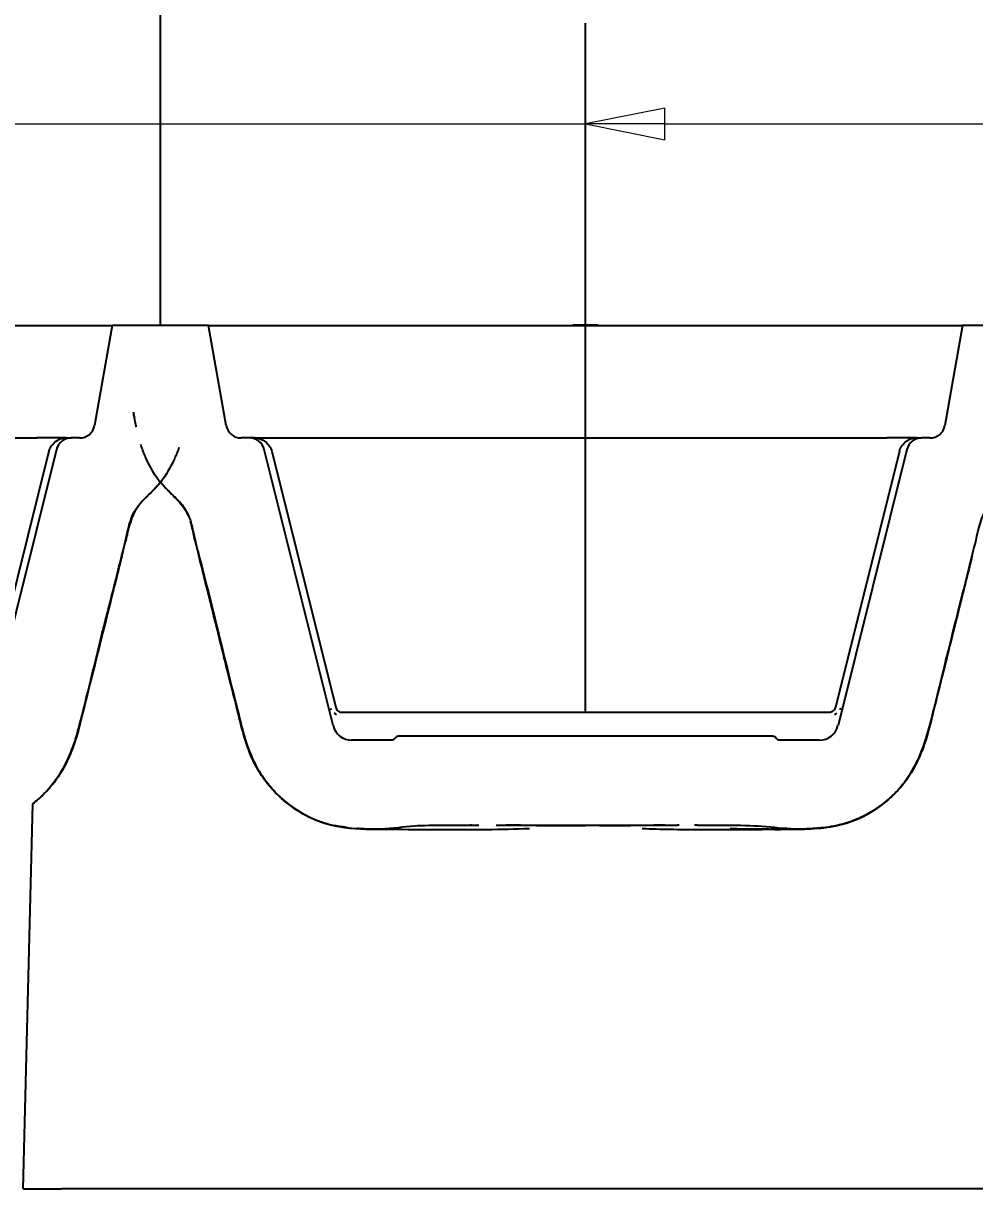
# Model space of a CAD drawing. Header units: millimetres. Extents: x 0 to 1486, y 0 to 1051.
# Drawn here: x 299.74 to 337.22, y 505.32 to 551.23 of the extents above; entities that cross this region are included whole.
import ezdxf

# ---------------------------------------------------------------- set-up
doc = ezdxf.new("R2010")
doc.units = ezdxf.units.MM
doc.header["$LTSCALE"] = 1.25
for name, color, linetype, lineweight, true_color in [('Bemaßungen(DIN)', 7, 'Continuous', 5, 0x262659), ('Schraffur', 7, 'Continuous', 9, 0x1e1e47), ('Sichtbare Kanten(DIN)', 7, 'Continuous', 25, 0x262659)]:
    doc.layers.add(name, color=color, linetype=linetype, lineweight=lineweight, true_color=true_color)
doc.styles.add('Aktuell-DINGroßer Text', font='arial.ttf')
doc.dimstyles.new('STANDARD-DIN', dxfattribs={"dimscale": 1.25, "dimtxt": 5.25, "dimasz": 2.5, "dimexe": 3.175, "dimexo": 0, "dimgap": 0.8, "dimtad": 1, "dimrnd": 1e-08, "dimtxsty": 'Aktuell-DINGroßer Text', "dimcen": 0.09, "dimdle": 10, "dimclrd": 256, "dimclre": 256, "dimclrt": 256, "dimazin": 2, "dimtfac": 0.666667, "dimtmove": 0, "dimatfit": 3, "dimfxl": 1, "dimtolj": 1, "dimlwd": 25, "dimlwe": 25, "dimarcsym": 0})

# ---------------------------------------------------------------- blocks, each defined once
blk = doc.blocks.new('*D126')
at = {"layer": 'Bemaßungen(DIN)', "color": 250, "linetype": 'Continuous', "lineweight": 25, "true_color": 0x3f3f3f, "transparency": 16777216}
blk.add_line((321.888, 524.094), (321.888, 551.23), dxfattribs=at)
at = {"layer": 'Defpoints', "color": 0, "linetype": 'Continuous', "transparency": 16777216}
for p in [(321.888, 551.23), (645.138, 539.324), (321.888, 524.094)]:
    blk.add_point(p, dxfattribs=at)
at = {"layer": 'Bemaßungen(DIN)', "color": 179, "linetype": 'Continuous', "lineweight": 25, "true_color": 0x262659, "transparency": 16777216, "insert": (321.888, 552.23), "char_height": 6.5625, "attachment_point": 4, "rotation": 90, "style": 'Aktuell-DINGroßer Text'}
blk.add_mtext('\\A1;323,25', dxfattribs=at)
blk = doc.blocks.new('*D127')
at = {"layer": 'Bemaßungen(DIN)', "color": 250, "linetype": 'Continuous', "lineweight": 25, "true_color": 0x3f3f3f, "transparency": 16777216}
blk.add_line((288.388, 524.094), (288.388, 551.23), dxfattribs=at)
at = {"layer": 'Defpoints', "color": 0, "linetype": 'Continuous', "transparency": 16777216}
for p in [(288.388, 551.23), (645.138, 539.324), (288.388, 524.094)]:
    blk.add_point(p, dxfattribs=at)
at = {"layer": 'Bemaßungen(DIN)', "color": 179, "linetype": 'Continuous', "lineweight": 25, "true_color": 0x262659, "transparency": 16777216, "insert": (288.388, 552.23), "char_height": 6.5625, "attachment_point": 4, "rotation": 90, "style": 'Aktuell-DINGroßer Text'}
blk.add_mtext('\\A1;356,75', dxfattribs=at)
blk = doc.blocks.new('*D128')
at = {"layer": 'Bemaßungen(DIN)', "color": 250, "linetype": 'Continuous', "lineweight": 25, "true_color": 0x3f3f3f, "transparency": 16777216}
blk.add_line((254.888, 524.094), (254.888, 551.23), dxfattribs=at)
at = {"layer": 'Defpoints', "color": 0, "linetype": 'Continuous', "transparency": 16777216}
for p in [(254.888, 551.23), (645.138, 539.324), (254.888, 524.094)]:
    blk.add_point(p, dxfattribs=at)
at = {"layer": 'Bemaßungen(DIN)', "color": 179, "linetype": 'Continuous', "lineweight": 25, "true_color": 0x262659, "transparency": 16777216, "insert": (254.888, 552.23), "char_height": 6.5625, "attachment_point": 4, "rotation": 90, "style": 'Aktuell-DINGroßer Text'}
blk.add_mtext('\\A1;390,25', dxfattribs=at)
blk = doc.blocks.new('2DTransSymbol3')
at = {"layer": 'Bemaßungen(DIN)'}
for p, q in [((260.011, 438.309), (257.511, 437.809)), ((260.011, 437.309), (260.011, 438.309)), ((233.211, 437.809), (257.511, 437.809)), ((260.011, 437.809), (257.511, 437.809)), ((257.511, 437.809), (260.011, 437.309)), ((260.011, 437.809), (284.311, 437.809))]:
    blk.add_line(p, q, dxfattribs=at)
at = {"layer": 'Bemaßungen(DIN)', "flags": 128}
blk.add_lwpolyline([(260.011, 438.309), (257.511, 437.809), (260.011, 437.309), (260.011, 438.309)], dxfattribs=at)
at = {"layer": 'Bemaßungen(DIN)'}
blk.add_solid([(260.011, 438.309), (257.511, 437.809), (260.011, 437.309), (260.011, 438.309)], dxfattribs=at)
blk = doc.blocks.new('*D130')
at = {"layer": 'Bemaßungen(DIN)', "color": 250, "linetype": 'Continuous', "lineweight": 25, "true_color": 0x3f3f3f, "transparency": 16777216}
for p, q in [((305.138, 539.324), (305.138, 593.293)), ((441.138, 539.324), (441.138, 593.293)), ((308.263, 589.324), (438.013, 589.324))]:
    blk.add_line(p, q, dxfattribs=at)
at = {"layer": 'Bemaßungen(DIN)', "color": 250, "linetype": 'Continuous', "true_color": 0x3f3f3f, "transparency": 16777216}
for points in [[(308.263, 589.845), (308.263, 588.803), (305.138, 589.324)], [(438.013, 589.845), (438.013, 588.803), (441.138, 589.324)]]:
    blk.add_solid(points, dxfattribs=at)
at = {"layer": 'Defpoints', "color": 0, "linetype": 'Continuous', "transparency": 16777216}
for p in [(441.138, 589.324), (305.138, 539.324), (441.138, 539.324)]:
    blk.add_point(p, dxfattribs=at)
at = {"layer": 'Bemaßungen(DIN)', "color": 179, "linetype": 'Continuous', "lineweight": 25, "true_color": 0x262659, "transparency": 16777216, "insert": (366.2, 597.03), "char_height": 6.5625, "attachment_point": 1, "style": 'Aktuell-DINGroßer Text'}
blk.add_mtext('\\A1;136', dxfattribs=at)

msp = doc.modelspace()

# ---------------------------------------------------------------- hatches: boundary and pattern name
at = {"layer": 'Schraffur'}
h = msp.add_hatch(dxfattribs=at)
h.set_pattern_fill('ANSI31', color=256, scale=31.75, style=0)
h.set_pattern_definition([(45, (0, 0), (-2.80633, 2.80633), [])])
h.paths.add_polyline_path([(321.988, 539.329), (321.788, 539.329), (321.788, 539.324), (321.988, 539.324)])

# ---------------------------------------------------------------- linework, layer by layer
at = {"layer": 'Sichtbare Kanten(DIN)'}
for p, q in [((288.538, 539.324), (302.45, 539.324)), ((302.45, 539.324), (303.238, 539.324)), ((303.238, 539.324), (302.545, 535.39)), ((307.038, 539.324), (303.238, 539.324)), ((307.038, 539.324), (307.826, 539.324)), ((307.732, 535.39), (307.038, 539.324)), ((307.826, 539.324), (321.738, 539.324)), ((322.388, 539.334), (321.388, 539.334)), ((321.388, 539.324), (321.388, 539.334)), ((321.738, 539.329), (321.788, 539.329)), ((321.738, 539.324), (321.738, 539.329)), ((321.788, 539.324), (321.738, 539.324)), ((321.988, 539.329), (321.788, 539.329)), ((321.788, 539.329), (321.788, 539.324)), ((321.788, 539.324), (321.988, 539.324)), ((321.988, 539.329), (322.038, 539.329)), ((321.988, 539.324), (321.988, 539.329)), ((322.038, 539.324), (321.988, 539.324)), ((322.038, 539.324), (322.038, 539.329)), ((322.038, 539.324), (335.95, 539.324)), ((322.388, 539.324), (322.388, 539.334)), ((335.95, 539.324), (336.738, 539.324)), ((336.738, 539.324), (336.045, 535.39)), ((340.538, 539.324), (336.738, 539.324)), ((276.509, 534.894), (300.267, 534.894)), ((301.429, 534.894), (300.267, 534.894)), ((301.429, 534.894), (301.428, 534.894)), ((301.429, 534.894), (301.626, 534.894)), ((301.954, 534.894), (301.626, 534.894)), ((308.651, 534.894), (308.323, 534.894)), ((308.848, 534.894), (308.651, 534.894)), ((308.848, 534.894), (308.848, 534.894)), ((308.848, 534.894), (310.009, 534.894)), ((310.009, 534.894), (333.767, 534.894)), ((334.929, 534.894), (333.767, 534.894)), ((334.929, 534.894), (334.928, 534.894)), ((334.929, 534.894), (335.126, 534.894)), ((335.454, 534.894), (335.126, 534.894)), ((300.749, 534.379), (298.232, 524.283)), ((301.044, 534.439), (298.332, 523.562)), ((311.945, 523.562), (309.233, 534.439)), ((309.528, 534.379), (312.045, 524.283)), ((334.249, 534.379), (331.732, 524.283)), ((334.544, 534.439), (331.832, 523.562)), ((311.787, 524.194), (311.887, 524.219)), ((331.989, 524.194), (331.889, 524.219)), ((312.287, 524.094), (331.489, 524.094)), ((314.268, 522.994), (312.672, 522.994)), ((329.241, 523.144), (314.536, 523.144)), ((331.104, 522.994), (329.509, 522.994)), ((299.738, 505.324), (300.109, 520.487)), ((299.738, 505.324), (301.238, 505.324)), ((376.039, 505.324), (301.238, 505.324))]:
    msp.add_line(p, q, dxfattribs=at)
for centre, radius, start, end in [((301.954, 535.494), 0.6, 270, 350), ((308.323, 535.494), 0.6, 190, 270), ((335.454, 535.494), 0.6, 270, 350), ((301.626, 534.294), 0.6, 90, 166), ((308.651, 534.294), 0.6, 14, 90), ((335.126, 534.294), 0.6, 90, 166), ((312.672, 523.744), 0.75, 194, 270), ((331.104, 523.744), 0.75, 270, 346)]:
    msp.add_arc(centre, radius, start, end, dxfattribs=at)
for centre, major_axis, start_param, end_param in [((312.077, 524.226), (-0.103, 0.228), 1.992369, 2.529584), ((331.699, 524.226), (0.103, 0.228), 3.753602, 4.290815)]:
    msp.add_ellipse(centre, major_axis=major_axis, ratio=0.641959, start_param=start_param, end_param=end_param, dxfattribs=at)
for points, knots in [([(304.191, 535.324), (304.188, 535.335), (304.186, 535.346), (304.166, 535.443), (304.152, 535.518), (304.127, 535.65), (304.117, 535.706), (304.101, 535.793), (304.096, 535.819), (304.088, 535.864), (304.085, 535.884), (304.081, 535.904), (304.081, 535.905), (304.081, 535.905), (304.081, 535.905), (304.081, 535.906), (304.081, 535.906), (304.081, 535.906)], [8.2808819, 8.2808819, 8.2808819, 8.2808819, 8.2878401, 8.2878401, 8.3425414, 8.3425414, 8.3835305, 8.3835305, 8.3989036, 8.3989036, 8.4104302, 8.4104302, 8.4107003, 8.4107003, 8.4108207, 8.4108207, 8.4108508, 8.4108508, 8.4108508, 8.4108508]), ([(300.749, 534.379), (300.757, 534.414), (300.771, 534.447), (300.808, 534.52), (300.833, 534.558), (300.907, 534.658), (300.964, 534.715), (301.095, 534.812), (301.173, 534.851), (301.311, 534.887), (301.37, 534.894), (301.428, 534.894)], [0.00000111, 0.00000111, 0.00000111, 0.00000111, 0.01070815, 0.01070815, 0.02441214, 0.02441214, 0.04800203, 0.04800203, 0.07335574, 0.07335574, 0.09085667, 0.09085667, 0.09085667, 0.09085667]), ([(308.848, 534.894), (308.917, 534.894), (308.986, 534.884), (309.116, 534.843), (309.177, 534.813), (309.289, 534.735), (309.34, 534.687), (309.439, 534.57), (309.487, 534.498), (309.52, 534.406), (309.524, 534.393), (309.528, 534.379)], [0, 0, 0, 0, 0.0206505, 0.0206505, 0.04066916, 0.04066916, 0.06156667, 0.06156667, 0.08663742, 0.08663742, 0.09083953, 0.09083953, 0.09083953, 0.09083953]), ([(334.249, 534.379), (334.257, 534.414), (334.271, 534.447), (334.308, 534.52), (334.333, 534.558), (334.407, 534.658), (334.464, 534.715), (334.595, 534.812), (334.673, 534.851), (334.811, 534.887), (334.87, 534.894), (334.928, 534.894)], [0.00000111, 0.00000111, 0.00000111, 0.00000111, 0.01070815, 0.01070815, 0.02441214, 0.02441214, 0.04800203, 0.04800203, 0.07335574, 0.07335574, 0.09085667, 0.09085667, 0.09085667, 0.09085667]), ([(305.13, 533.158), (305.102, 533.193), (305.073, 533.23), (304.883, 533.486), (304.728, 533.759), (304.551, 534.14), (304.49, 534.283), (304.422, 534.47), (304.41, 534.504), (304.388, 534.569), (304.378, 534.599), (304.368, 534.631), (304.367, 534.631), (304.367, 534.632), (304.367, 534.632), (304.367, 534.632), (304.367, 534.632), (304.367, 534.632), (304.367, 534.632), (304.367, 534.632), (304.367, 534.632), (304.367, 534.632)], [6.5142179, 6.5142179, 6.5142179, 6.5142179, 6.571912, 6.571912, 6.8763125, 6.8763125, 7.0272171, 7.0272171, 7.0627954, 7.0627954, 7.0894853, 7.0894853, 7.089798, 7.089798, 7.0899186, 7.0899186, 7.0899488, 7.0899488, 7.0899639, 7.0899639, 7.0899746, 7.0899746, 7.0899746, 7.0899746]), ([(305.867, 534.508), (305.867, 534.508), (305.867, 534.508), (305.867, 534.508), (305.867, 534.508), (305.867, 534.508), (305.867, 534.508), (305.866, 534.506), (305.866, 534.504), (305.854, 534.471), (305.844, 534.442), (305.775, 534.256), (305.719, 534.126), (305.534, 533.73), (305.351, 533.418), (305.169, 533.186), (305.158, 533.171), (305.147, 533.158)], [0, 0, 0, 0, 0.0000121, 0.0000121, 0.0000606, 0.0000606, 0.0003185, 0.0003185, 0.0016941, 0.0016941, 0.0310394, 0.0310394, 0.1875712, 0.1875712, 0.508014, 0.508014, 0.530066, 0.530066, 0.530066, 0.530066]), ([(300.109, 520.487), (300.603, 520.868), (300.888, 521.245), (301.47, 522.051), (301.718, 522.742), (302.07, 523.982), (302.464, 525.648), (303.232, 528.723), (303.556, 529.953), (303.903, 531.437), (303.966, 531.68), (304.316, 532.415), (304.694, 532.6), (305.141, 533.164)], [-2.190909, -2.190909, -2.190909, -2.190909, -2.045563, -2.045563, -1.483707, -1.483707, -0.783073, -0.783073, -0.313217, -0.313217, -0.220491, -0.220491, -0.002297, -0.002297, -0.002297, -0.002297]), ([(305.087, 533.088), (305.07, 533.068), (305.035, 533.028), (304.984, 532.971), (304.969, 532.956), (304.869, 532.851), (304.85, 532.832), (304.821, 532.803), (304.818, 532.8), (304.81, 532.791)], [0, 0, 0, 0, 0.095162, 0.095162, 0.273817, 0.273817, 0.809889, 0.809889, 1.094998, 1.094998, 1.094998, 1.094998]), ([(305.138, 533.161), (305.137, 533.161), (305.136, 533.16), (305.13, 533.157), (305.144, 533.152), (305.144, 533.162), (305.137, 533.163), (305.135, 533.16)], [4.792908, 4.792908, 4.792908, 4.792908, 4.994051, 4.994051, 6.175311, 6.175311, 6.974231, 6.974231, 6.974231, 6.974231]), ([(305.14, 533.152), (305.14, 533.152), (305.14, 533.152), (305.141, 533.158), (305.141, 533.163), (305.141, 533.164)], [12.2755912, 12.2755912, 12.2755912, 12.2755912, 12.3506052, 12.3506052, 12.9651303, 12.9651303, 12.9651303, 12.9651303]), ([(305.141, 533.164), (305.324, 532.938), (305.493, 532.77), (305.806, 532.458), (305.974, 532.287), (306.3, 531.797), (306.366, 531.506), (306.523, 530.776), (306.601, 530.466), (306.987, 529.019), (307.26, 527.872), (308.236, 523.906), (308.36, 523.432), (308.64, 522.488), (308.864, 521.978), (309.532, 521.034), (309.968, 520.593), (311.181, 519.808), (311.783, 519.66), (313.388, 519.376), (314.313, 519.555), (315.796, 519.662), (316.941, 519.636), (317.604, 519.637)], [-4.9801344, -4.9801344, -4.9801344, -4.9801344, -4.977648, -4.977648, -4.9747138, -4.9747138, -4.9702324, -4.9702324, -4.9668738, -4.9668738, -4.9544858, -4.9544858, -4.9239441, -4.9239441, -4.8567963, -4.8567963, -4.7928365, -4.7928365, -4.7144892, -4.7144892, -4.4611157, -4.4611157, -4.2614437, -4.2614437, -4.2614437, -4.2614437]), ([(305.606, 532.657), (305.569, 532.694), (305.462, 532.801), (305.389, 532.875), (305.356, 532.906), (305.281, 532.988)], [0, 0, 0, 0, 0.830661, 0.830661, 1.095169, 1.095169, 1.095169, 1.095169]), ([(326.291, 519.637), (326.303, 519.637), (326.315, 519.637), (327.664, 519.637), (328.087, 519.644), (329.402, 519.576), (330.185, 519.417), (331.913, 519.619), (332.448, 519.775), (333.329, 520.268), (333.833, 520.601), (334.786, 521.709), (335.068, 522.369), (335.418, 523.377), (335.721, 524.657), (336.502, 527.809), (336.598, 528.182), (336.917, 529.461), (337.142, 530.324), (337.403, 531.437), (337.466, 531.68), (337.816, 532.415), (338.194, 532.6), (338.641, 533.164)], [-3.609915, -3.609915, -3.609915, -3.609915, -3.606126, -3.606126, -3.199998, -3.199998, -2.373221, -2.373221, -1.869336, -1.869336, -1.562938, -1.562938, -1.210807, -1.210807, -0.800152, -0.800152, -0.642527, -0.642527, -0.31323, -0.31323, -0.220499, -0.220499, -0.002297, -0.002297, -0.002297, -0.002297]), ([(304.641, 532.617), (304.633, 532.61), (304.625, 532.602), (304.598, 532.575), (304.578, 532.556), (304.559, 532.537)], [2.54803721, 2.54803721, 2.54803721, 2.54803721, 2.55408701, 2.55408701, 2.56904491, 2.56904491, 2.56904491, 2.56904491]), ([(306.138, 532.038), (306.033, 532.231), (305.906, 532.377), (305.619, 532.656), (305.533, 532.734), (305.448, 532.817)], [5.4505969, 5.4505969, 5.4505969, 5.4505969, 5.8296136, 5.8296136, 5.9973791, 5.9973791, 5.9973791, 5.9973791]), ([(304.212, 532.143), (304.124, 532.005), (304.039, 531.83), (303.924, 531.482), (303.893, 531.374), (303.862, 531.26)], [0.20660646, 0.20660646, 0.20660646, 0.20660646, 0.26852566, 0.26852566, 0.29282871, 0.29282871, 0.29282871, 0.29282871]), ([(306.175, 531.973), (306.175, 531.973), (306.16, 532.001), (306.152, 532.015), (306.149, 532.02), (306.149, 532.02)], [0.5841657, 0.5841657, 0.5841657, 0.5841657, 0.9671871, 0.9671871, 1.0655927, 1.0655927, 1.0655927, 1.0655927]), ([(304.12, 531.997), (304.12, 531.997), (304.106, 531.97), (304.092, 531.942), (304.089, 531.937), (304.089, 531.937)], [0.0348995, 0.0348995, 0.0348995, 0.0348995, 0.5477265, 0.5477265, 0.6016797, 0.6016797, 0.6016797, 0.6016797]), ([(306.243, 531.826), (306.243, 531.826), (306.243, 531.827), (306.237, 531.84), (306.223, 531.874), (306.192, 531.94), (306.184, 531.955), (306.176, 531.972), (306.174, 531.976), (306.172, 531.979)], [0.2897844, 0.2897844, 0.2897844, 0.2897844, 0.2976946, 0.2976946, 0.3418645, 0.3418645, 0.4055819, 0.4055819, 0.4342417, 0.4342417, 0.4342417, 0.4342417]), ([(306.464, 531.047), (306.464, 531.047), (306.464, 531.047), (306.452, 531.098), (306.44, 531.153), (306.406, 531.296), (306.381, 531.397), (306.352, 531.505), (306.343, 531.534), (306.333, 531.569), (306.33, 531.579), (306.328, 531.584), (306.328, 531.585), (306.328, 531.585)], [3.1214054, 3.1214054, 3.1214054, 3.1214054, 3.1214902, 3.1214902, 3.1511716, 3.1511716, 3.1956554, 3.1956554, 3.215812, 3.215812, 3.2302688, 3.2302688, 3.2348622, 3.2348622, 3.2348622, 3.2348622]), ([(303.875, 531.301), (303.856, 531.225), (303.838, 531.149), (303.8, 530.982), (303.781, 530.895), (303.759, 530.803)], [2.8618328, 2.8618328, 2.8618328, 2.8618328, 2.9094829, 2.9094829, 2.9838937, 2.9838937, 2.9838937, 2.9838937]), ([(303.837, 531.156), (303.837, 531.156), (303.836, 531.15), (303.826, 531.109), (303.817, 531.07), (303.817, 531.068)], [2.0716969, 2.0716969, 2.0716969, 2.0716969, 2.1496275, 2.1496275, 2.2751119, 2.2751119, 2.2751119, 2.2751119]), ([(303.868, 531.284), (303.868, 531.284), (303.867, 531.279), (303.857, 531.241), (303.841, 531.174), (303.836, 531.15)], [1.7604661, 1.7604661, 1.7604661, 1.7604661, 1.8044479, 1.8044479, 1.9244952, 1.9244952, 1.9244952, 1.9244952]), ([(303.891, 531.365), (303.891, 531.365), (303.888, 531.355), (303.877, 531.314), (303.872, 531.294), (303.86, 531.251), (303.853, 531.223), (303.845, 531.191)], [1.3014965, 1.3014965, 1.3014965, 1.3014965, 1.3313618, 1.3313618, 1.3874168, 1.3874168, 1.4895961, 1.4895961, 1.4895961, 1.4895961]), ([(306.497, 530.896), (306.495, 530.909), (306.482, 530.964), (306.471, 531.017), (306.469, 531.024), (306.469, 531.024)], [0, 0, 0, 0, 0.11353, 0.11353, 0.167424, 0.167424, 0.167424, 0.167424]), ([(303.617, 530.255), (303.609, 530.224), (303.601, 530.192), (303.573, 530.078), (303.551, 529.987), (303.508, 529.816), (303.488, 529.735), (303.424, 529.481), (303.381, 529.309), (303.252, 528.798), (303.169, 528.462), (303, 527.782), (302.913, 527.432), (302.565, 526.037), (302.302, 525), (301.897, 523.329), (301.725, 522.704), (301.292, 521.822), (301.109, 521.527), (300.782, 521.115), (300.66, 520.979), (300.464, 520.787), (300.395, 520.723), (300.253, 520.6), (300.179, 520.539), (300.109, 520.485)], [1.264174, 1.264174, 1.264174, 1.264174, 1.275667, 1.275667, 1.303772, 1.303772, 1.328761, 1.328761, 1.382316, 1.382316, 1.486924, 1.486924, 1.595162, 1.595162, 1.91939, 1.91939, 2.111458, 2.111458, 2.215122, 2.215122, 2.269666, 2.269666, 2.297615, 2.297615, 2.326185, 2.326185, 2.326185, 2.326185]), ([(303.659, 530.418), (303.631, 530.3), (303.603, 530.178), (303.484, 529.69), (303.397, 529.359), (302.961, 527.614), (302.638, 526.285), (302.012, 523.834), (301.936, 523.436), (301.735, 522.825), (301.699, 522.723), (301.661, 522.623)], [0.345791, 0.345791, 0.345791, 0.345791, 0.3661452, 0.3661452, 0.4263556, 0.4263556, 0.6165872, 0.6165872, 0.7785499, 0.7785499, 0.8115886, 0.8115886, 0.8115886, 0.8115886]), ([(310.348, 520.347), (310.109, 520.516), (309.879, 520.71), (309.072, 521.543), (308.792, 522.157), (308.428, 523.072), (308.285, 523.724), (307.984, 524.934), (307.902, 525.243), (307.695, 526.068), (307.621, 526.372), (307.452, 527.052), (307.377, 527.351), (307.132, 528.332), (307.122, 528.38), (306.812, 529.624), (306.743, 529.898), (306.618, 530.41), (306.6, 530.485), (306.582, 530.556)], [2.066547, 2.066547, 2.066547, 2.066547, 2.211026, 2.211026, 2.615142, 2.615142, 3.347086, 3.347086, 3.690456, 3.690456, 3.933388, 3.933388, 4.12692, 4.12692, 4.588696, 4.588696, 4.841042, 4.841042, 4.887314, 4.887314, 4.887314, 4.887314]), ([(306.722, 530.011), (306.708, 530.065), (306.696, 530.112), (306.67, 530.209), (306.659, 530.251), (306.653, 530.276), (306.652, 530.279), (306.652, 530.279)], [7.12907371, 7.12907371, 7.12907371, 7.12907371, 7.15745418, 7.15745418, 7.20086744, 7.20086744, 7.21623387, 7.21623387, 7.21623387, 7.21623387]), ([(337.117, 530.255), (337.109, 530.224), (337.101, 530.191), (337.073, 530.076), (337.05, 529.985), (337.008, 529.815), (336.987, 529.733), (336.923, 529.478), (336.88, 529.305), (336.751, 528.794), (336.668, 528.459), (336.5, 527.782), (336.413, 527.434), (336.067, 526.047), (335.805, 525.015), (335.457, 523.575), (335.354, 523.178), (335.087, 522.416), (334.92, 522.047), (334.555, 521.455), (334.374, 521.215), (334.022, 520.836), (333.857, 520.684), (333.651, 520.517), (333.611, 520.486), (333.55, 520.44), (333.527, 520.423), (333.481, 520.389), (333.458, 520.373), (333.422, 520.347), (333.408, 520.337), (333.377, 520.316), (333.363, 520.306), (333.322, 520.279), (333.306, 520.268), (333.261, 520.238), (333.245, 520.228), (333.209, 520.205), (333.2, 520.2), (333.171, 520.182), (333.148, 520.167), (333.102, 520.14), (333.079, 520.126), (333.017, 520.09), (332.977, 520.068), (332.843, 519.995), (332.748, 519.948), (332.402, 519.793), (332.148, 519.709), (331.751, 519.615), (331.611, 519.588), (331.287, 519.538), (331.105, 519.52), (330.832, 519.502), (330.732, 519.497), (330.63, 519.493)], [4.08157, 4.08157, 4.08157, 4.08157, 4.093286, 4.093286, 4.121328, 4.121328, 4.146354, 4.146354, 4.20029, 4.20029, 4.304546, 4.304546, 4.412182, 4.412182, 4.734616, 4.734616, 4.857162, 4.857162, 4.977617, 4.977617, 5.067065, 5.067065, 5.132843, 5.132843, 5.148528, 5.148528, 5.15859, 5.15859, 5.171509, 5.171509, 5.184616, 5.184616, 5.205706, 5.205706, 5.256909, 5.256909, 5.277506, 5.277506, 5.283278, 5.283278, 5.293293, 5.293293, 5.301667, 5.301667, 5.315844, 5.315844, 5.347913, 5.347913, 5.430698, 5.430698, 5.473282, 5.473282, 5.528841, 5.528841, 5.560514, 5.560514, 5.560514, 5.560514]), ([(337.094, 530.166), (337.093, 530.164), (337.093, 530.162), (337.083, 530.122), (337.071, 530.076), (337.05, 529.992), (337.042, 529.959), (337.022, 529.881), (337.01, 529.832), (336.987, 529.744), (336.977, 529.703), (336.952, 529.602), (336.937, 529.541), (336.894, 529.368), (336.866, 529.258), (336.809, 529.026), (336.777, 528.9), (336.746, 528.774)], [1.5704608, 1.5704608, 1.5704608, 1.5704608, 1.571481, 1.571481, 1.5942964, 1.5942964, 1.6062892, 1.6062892, 1.6213371, 1.6213371, 1.6337847, 1.6337847, 1.6529302, 1.6529302, 1.689707, 1.689707, 1.7289509, 1.7289509, 1.7289509, 1.7289509]), ([(310.097, 520.542), (310.051, 520.579), (310.005, 520.618), (309.84, 520.761), (309.724, 520.872), (309.345, 521.275), (309.109, 521.599), (308.683, 522.376), (308.525, 522.842), (308.284, 523.711), (308.191, 524.117), (307.925, 525.19), (307.752, 525.864), (307.411, 527.246), (307.234, 527.947), (307.014, 528.834), (306.969, 529.014), (306.878, 529.383), (306.831, 529.575), (306.753, 529.886), (306.722, 530.006), (306.695, 530.115)], [1.956144, 1.956144, 1.956144, 1.956144, 1.974142, 1.974142, 2.021994, 2.021994, 2.140247, 2.140247, 2.287638, 2.287638, 2.412187, 2.412187, 2.621434, 2.621434, 2.841051, 2.841051, 2.896504, 2.896504, 2.955196, 2.955196, 2.993506, 2.993506, 2.993506, 2.993506]), ([(309.993, 520.629), (309.976, 520.644), (309.957, 520.66), (309.904, 520.708), (309.887, 520.724), (309.849, 520.758), (309.833, 520.773), (309.793, 520.811), (309.769, 520.834), (309.725, 520.878), (309.708, 520.895), (309.674, 520.93), (309.655, 520.949), (309.617, 520.989), (309.598, 521.01), (309.541, 521.072), (309.505, 521.113), (309.406, 521.23), (309.347, 521.303), (309.203, 521.494), (309.123, 521.61), (309.016, 521.785), (308.99, 521.829), (308.91, 521.97), (308.856, 522.073), (308.76, 522.275), (308.715, 522.377), (308.55, 522.788), (308.452, 523.106), (308.331, 523.557), (308.296, 523.695), (308.232, 523.958), (308.201, 524.086), (308.143, 524.325), (308.112, 524.45), (308.038, 524.743), (307.995, 524.913), (307.853, 525.477), (307.754, 525.871), (307.613, 526.438), (307.571, 526.61), (307.492, 526.93), (307.455, 527.079), (307.395, 527.323), (307.371, 527.417), (307.315, 527.64), (307.284, 527.765), (307.229, 527.981), (307.206, 528.072), (307.165, 528.231), (307.148, 528.298), (307.117, 528.421), (307.103, 528.477), (307.077, 528.582), (307.065, 528.633), (307.031, 528.768), (307.011, 528.849), (306.954, 529.085), (306.918, 529.238), (306.868, 529.439), (306.862, 529.463), (306.853, 529.501), (306.85, 529.515), (306.843, 529.541), (306.84, 529.555), (306.83, 529.594), (306.824, 529.618), (306.808, 529.682), (306.799, 529.718), (306.774, 529.815), (306.761, 529.863), (306.738, 529.952), (306.728, 529.988), (306.715, 530.04), (306.71, 530.056), (306.709, 530.061)], [0, 0, 0, 0, 0.082924, 0.082924, 0.113058, 0.113058, 0.130031, 0.130031, 0.146789, 0.146789, 0.155138, 0.155138, 0.163507, 0.163507, 0.171886, 0.171886, 0.188731, 0.188731, 0.222119, 0.222119, 0.275287, 0.275287, 0.292074, 0.292074, 0.325981, 0.325981, 0.359154, 0.359154, 0.459188, 0.459188, 0.501882, 0.501882, 0.540647, 0.540647, 0.579251, 0.579251, 0.631571, 0.631571, 0.753978, 0.753978, 0.807055, 0.807055, 0.85353, 0.85353, 0.882297, 0.882297, 0.924167, 0.924167, 0.955494, 0.955494, 0.976871, 0.976871, 0.993705, 0.993705, 1.01053, 1.01053, 1.043767, 1.043767, 1.103749, 1.103749, 1.111418, 1.111418, 1.115585, 1.115585, 1.119757, 1.119757, 1.128196, 1.128196, 1.144983, 1.144983, 1.178506, 1.178506, 1.21889, 1.21889, 1.258056, 1.258056, 1.258056, 1.258056]), ([(336.662, 528.438), (336.654, 528.407), (336.647, 528.377), (336.597, 528.179), (336.556, 528.012), (336.462, 527.639), (336.41, 527.432), (336.26, 526.828), (336.162, 526.43), (335.978, 525.686), (335.889, 525.336), (335.752, 524.799), (335.704, 524.61), (335.598, 524.175), (335.538, 523.918), (335.38, 523.29), (335.271, 522.917), (335.051, 522.358), (334.96, 522.158), (334.737, 521.743), (334.602, 521.531), (334.451, 521.332)], [1.7638097, 1.7638097, 1.7638097, 1.7638097, 1.7734022, 1.7734022, 1.8267571, 1.8267571, 1.8905092, 1.8905092, 2.0134243, 2.0134243, 2.1214921, 2.1214921, 2.1800104, 2.1800104, 2.2581031, 2.2581031, 2.3744723, 2.3744723, 2.4396513, 2.4396513, 2.5160889, 2.5160889, 2.5160889, 2.5160889]), ([(303.037, 527.937), (303.015, 527.85), (302.99, 527.749), (302.939, 527.551), (302.917, 527.46), (302.884, 527.328), (302.877, 527.299), (302.866, 527.258), (302.863, 527.245), (302.857, 527.221), (302.854, 527.209), (302.848, 527.185), (302.845, 527.173), (302.839, 527.151), (302.837, 527.14), (302.83, 527.111), (302.826, 527.096), (302.816, 527.056), (302.81, 527.031), (302.802, 527), (302.801, 526.995), (302.8, 526.99)], [1.1198865, 1.1198865, 1.1198865, 1.1198865, 1.169495, 1.169495, 1.205764, 1.205764, 1.2152143, 1.2152143, 1.2189898, 1.2189898, 1.2227754, 1.2227754, 1.2265697, 1.2265697, 1.2303609, 1.2303609, 1.2380071, 1.2380071, 1.2530597, 1.2530597, 1.2561117, 1.2561117, 1.2561117, 1.2561117]), ([(312.045, 524.283), (312.051, 524.257), (312.062, 524.232), (312.091, 524.187), (312.109, 524.167), (312.15, 524.133), (312.173, 524.12), (312.223, 524.101), (312.25, 524.095), (312.28, 524.094), (312.284, 524.094), (312.287, 524.094)], [0, 0, 0, 0, 0.0080009, 0.0080009, 0.01597702, 0.01597702, 0.02393362, 0.02393362, 0.03189668, 0.03189668, 0.03302102, 0.03302102, 0.03302102, 0.03302102]), ([(331.489, 524.094), (331.516, 524.094), (331.543, 524.098), (331.593, 524.115), (331.617, 524.128), (331.66, 524.159), (331.679, 524.179), (331.709, 524.223), (331.721, 524.247), (331.73, 524.276), (331.731, 524.28), (331.732, 524.283)], [0, 0, 0, 0, 0.00800071, 0.00800071, 0.01597675, 0.01597675, 0.02393328, 0.02393328, 0.03189641, 0.03189641, 0.03302102, 0.03302102, 0.03302102, 0.03302102]), ([(314.345, 523.03), (314.34, 523.023), (314.334, 523.018), (314.321, 523.008), (314.314, 523.004), (314.293, 522.996), (314.28, 522.994), (314.268, 522.994)], [-0.008074754, -0.008074754, -0.008074754, -0.008074754, -0.005897965, -0.005897965, -0.003720861, -0.003720861, -0.000004968, -0.000004968, -0.000004968, -0.000004968]), ([(314.381, 523.072), (314.375, 523.065), (314.369, 523.058), (314.357, 523.044), (314.351, 523.037), (314.345, 523.03)], [-0.005590276, -0.005590276, -0.005590276, -0.005590276, -0.002793492, -0.002793492, 0, 0, 0, 0]), ([(314.536, 523.144), (314.519, 523.144), (314.503, 523.142), (314.471, 523.134), (314.456, 523.128), (314.417, 523.108), (314.397, 523.091), (314.381, 523.072)], [-0.01603852, -0.01603852, -0.01603852, -0.01603852, -0.01167072, -0.01167072, -0.00732242, -0.00732242, -0.00000056, -0.00000056, -0.00000056, -0.00000056]), ([(329.395, 523.072), (329.385, 523.085), (329.373, 523.096), (329.347, 523.115), (329.333, 523.123), (329.292, 523.139), (329.266, 523.144), (329.241, 523.144)], [-0.01614564, -0.01614564, -0.01614564, -0.01614564, -0.01179334, -0.01179334, -0.00744309, -0.00744309, -0.00000054, -0.00000054, -0.00000054, -0.00000054]), ([(329.431, 523.03), (329.425, 523.037), (329.419, 523.044), (329.407, 523.058), (329.401, 523.065), (329.395, 523.072)], [-0.005625765, -0.005625765, -0.005625765, -0.005625765, -0.002811066, -0.002811066, -0.000011557, -0.000011557, -0.000011557, -0.000011557]), ([(329.509, 522.994), (329.501, 522.994), (329.493, 522.995), (329.477, 522.999), (329.469, 523.002), (329.45, 523.012), (329.439, 523.02), (329.431, 523.03)], [-0.007980929, -0.007980929, -0.007980929, -0.007980929, -0.005820159, -0.005820159, -0.003652784, -0.003652784, 0, 0, 0, 0]), ([(301.661, 522.623), (301.62, 522.515), (301.576, 522.41), (301.373, 521.954), (301.207, 521.68), (300.929, 521.29), (300.822, 521.162), (300.728, 521.059)], [0.95409538, 0.95409538, 0.95409538, 0.95409538, 0.96383314, 0.96383314, 0.99766881, 0.99766881, 1.02322088, 1.02322088, 1.02322088, 1.02322088]), ([(333.926, 520.754), (333.91, 520.74), (333.895, 520.726), (333.766, 520.61), (333.644, 520.511), (333.513, 520.413), (333.484, 520.392), (333.447, 520.366), (333.437, 520.358), (333.423, 520.348), (333.419, 520.346), (333.419, 520.346)], [2.599478, 2.599478, 2.599478, 2.599478, 2.6072531, 2.6072531, 2.665146, 2.665146, 2.6924007, 2.6924007, 2.7168587, 2.7168587, 2.7443779, 2.7443779, 2.7443779, 2.7443779]), ([(319.684, 519.499), (319.117, 519.479), (318.549, 519.466), (317.697, 519.46), (317.389, 519.458), (316.586, 519.46), (316.09, 519.462), (314.979, 519.464), (314.359, 519.466), (313.173, 519.474), (312.602, 519.491), (311.901, 519.635), (311.753, 519.672), (311.454, 519.765), (311.299, 519.824), (311.046, 519.935), (310.937, 519.989), (310.668, 520.135), (310.508, 520.234), (310.349, 520.347)], [1.4168283, 1.4168283, 1.4168283, 1.4168283, 1.5869388, 1.5869388, 1.6837553, 1.6837553, 1.8308067, 1.8308067, 2.0171283, 2.0171283, 2.1865095, 2.1865095, 2.2319207, 2.2319207, 2.2809947, 2.2809947, 2.3235454, 2.3235454, 2.3860442, 2.3860442, 2.3860442, 2.3860442]), ([(310.91, 520.011), (310.874, 520.029), (310.837, 520.049), (310.793, 520.073), (310.78, 520.08), (310.761, 520.091), (310.753, 520.096), (310.737, 520.105), (310.732, 520.107), (310.729, 520.109), (310.729, 520.109), (310.729, 520.109)], [9.1316167, 9.1316167, 9.1316167, 9.1316167, 9.14407384, 9.14407384, 9.14984165, 9.14984165, 9.15558119, 9.15558119, 9.16706805, 9.16706805, 9.17289363, 9.17289363, 9.17289363, 9.17289363]), ([(333.471, 520.378), (333.225, 520.201), (332.982, 520.058), (332.658, 519.904), (332.576, 519.867), (332.404, 519.798), (332.314, 519.765), (332.078, 519.689), (331.931, 519.649), (331.447, 519.543), (331.102, 519.505), (330.123, 519.456), (329.485, 519.467), (328.373, 519.463), (327.897, 519.463), (327.063, 519.46), (326.696, 519.459), (325.974, 519.46), (325.606, 519.461), (324.858, 519.473), (324.487, 519.485), (324.117, 519.498)], [0, 0, 0, 0, 0.0973932, 0.0973932, 0.1258286, 0.1258286, 0.1545067, 0.1545067, 0.2000918, 0.2000918, 0.3032903, 0.3032903, 0.4944243, 0.4944243, 0.6370453, 0.6370453, 0.7447838, 0.7447838, 0.8617537, 0.8617537, 0.9733958, 0.9733958, 0.9733958, 0.9733958]), ([(333.078, 520.127), (333.078, 520.127), (333.075, 520.126), (333.057, 520.115), (333.026, 520.097), (332.935, 520.047), (332.902, 520.029), (332.832, 519.992), (332.8, 519.976), (332.737, 519.946), (332.708, 519.932), (332.646, 519.903), (332.613, 519.889), (332.545, 519.86), (332.51, 519.845), (332.438, 519.817), (332.402, 519.803), (332.331, 519.777), (332.296, 519.765), (332.199, 519.733), (332.144, 519.717), (332.045, 519.689), (332.001, 519.677), (331.933, 519.661), (331.91, 519.655), (331.886, 519.649)], [0.3708114, 0.3708114, 0.3708114, 0.3708114, 0.3972629, 0.3972629, 0.4478361, 0.4478361, 0.4703288, 0.4703288, 0.4856297, 0.4856297, 0.4971214, 0.4971214, 0.508623, 0.508623, 0.5201359, 0.5201359, 0.5316648, 0.5316648, 0.5432139, 0.5432139, 0.5666072, 0.5666072, 0.589529, 0.589529, 0.6022754, 0.6022754, 0.6022754, 0.6022754]), ([(311.029, 519.952), (311.029, 519.952), (311.029, 519.952), (311.026, 519.953), (311.007, 519.962), (310.976, 519.977)], [9.36376176, 9.36376176, 9.36376176, 9.36376176, 9.36832137, 9.36832137, 9.4183899, 9.4183899, 9.4183899, 9.4183899]), ([(312.483, 519.547), (312.483, 519.547), (312.483, 519.547), (312.479, 519.548), (312.466, 519.549), (312.437, 519.553), (312.42, 519.555), (312.347, 519.565), (312.278, 519.575), (312.14, 519.597), (312.08, 519.608), (311.977, 519.629), (311.939, 519.637), (311.898, 519.647)], [8.9079195, 8.9079195, 8.9079195, 8.9079195, 8.9095216, 8.9095216, 8.9210465, 8.9210465, 8.9336921, 8.9336921, 8.9717893, 8.9717893, 9.0038066, 9.0038066, 9.0208275, 9.0208275, 9.0208275, 9.0208275]), ([(317.685, 519.633), (317.603, 519.633), (317.528, 519.634), (317.417, 519.636), (317.378, 519.636), (317.341, 519.637)], [0, 0, 0, 0, 0.02691813, 0.02691813, 0.04213871, 0.04213871, 0.04213871, 0.04213871]), ([(317.619, 519.637), (317.614, 519.637), (317.61, 519.637), (317.605, 519.637), (317.604, 519.637), (317.604, 519.637), (317.604, 519.637), (317.604, 519.637)], [0.494115758, 0.494115758, 0.494115758, 0.494115758, 0.498271529, 0.498271529, 0.498321616, 0.498321616, 0.498337857, 0.498337857, 0.498337857, 0.498337857]), ([(318.372, 519.638), (318.372, 519.638), (318.372, 519.638), (318.372, 519.638), (318.372, 519.638), (318.371, 519.638), (318.37, 519.638), (318.368, 519.638), (318.366, 519.638), (318.363, 519.638), (318.362, 519.638), (318.36, 519.638)], [0, 0, 0, 0, 0.000020531, 0.000020531, 0.000047598, 0.000047598, 0.000625037, 0.000625037, 0.002164912, 0.002164912, 0.003273401, 0.003273401, 0.003273401, 0.003273401]), ([(318.372, 519.638), (319.195, 519.638), (320.226, 519.636), (322.408, 519.636), (323.529, 519.636), (325.026, 519.637), (325.285, 519.637), (325.5, 519.637)], [-4.1919137, -4.1919137, -4.1919137, -4.1919137, -3.9892009, -3.9892009, -3.7752429, -3.7752429, -3.703462, -3.703462, -3.703462, -3.703462]), ([(320.506, 519.622), (320.213, 519.623), (319.922, 519.622), (319.413, 519.624), (319.195, 519.625), (318.901, 519.629), (318.826, 519.63), (318.721, 519.632), (318.69, 519.632), (318.632, 519.633), (318.606, 519.633), (318.56, 519.634), (318.54, 519.635), (318.51, 519.635), (318.499, 519.635), (318.49, 519.635)], [0, 0, 0, 0, 0.0877127, 0.0877127, 0.1534415, 0.1534415, 0.1757556, 0.1757556, 0.1853792, 0.1853792, 0.194232, 0.194232, 0.2031005, 0.2031005, 0.2099218, 0.2099218, 0.2099218, 0.2099218]), ([(319.329, 519.637), (319.254, 519.637), (319.179, 519.637), (319.047, 519.637), (318.988, 519.637), (318.873, 519.637), (318.818, 519.637), (318.763, 519.637)], [2.50463181, 2.50463181, 2.50463181, 2.50463181, 2.52724839, 2.52724839, 2.54466133, 2.54466133, 2.56171243, 2.56171243, 2.56171243, 2.56171243]), ([(325.376, 519.635), (325.376, 519.635), (325.346, 519.635), (325.281, 519.634), (325.257, 519.634), (325.206, 519.634), (325.184, 519.633), (325.135, 519.633), (325.108, 519.632), (325.023, 519.631), (324.961, 519.63), (324.843, 519.629), (324.785, 519.628), (324.559, 519.626), (324.392, 519.625), (323.725, 519.622), (323.212, 519.622), (321.973, 519.623), (321.239, 519.622), (320.506, 519.622)], [1.0869726, 1.0869726, 1.0869726, 1.0869726, 1.1240369, 1.1240369, 1.139494, 1.139494, 1.148342, 1.148342, 1.1572074, 1.1572074, 1.1750895, 1.1750895, 1.1926497, 1.1926497, 1.2437923, 1.2437923, 1.3957713, 1.3957713, 1.6157267, 1.6157267, 1.6157267, 1.6157267]), ([(325.58, 519.637), (325.58, 519.637), (325.57, 519.637), (325.54, 519.637), (325.522, 519.637), (325.501, 519.637), (325.501, 519.637), (325.501, 519.637), (325.501, 519.637), (325.501, 519.637), (325.501, 519.637), (325.5, 519.637)], [0.95297569, 0.95297569, 0.95297569, 0.95297569, 0.97744718, 0.97744718, 0.99547534, 0.99547534, 0.99563978, 0.99563978, 0.99572191, 0.99572191, 0.99576297, 0.99576297, 0.99576297, 0.99576297]), ([(326.291, 519.637), (326.291, 519.637), (326.291, 519.637), (326.29, 519.637), (326.29, 519.637), (326.29, 519.637), (326.29, 519.637), (326.29, 519.637), (326.29, 519.637), (326.289, 519.637), (326.288, 519.637), (326.278, 519.637), (326.27, 519.637), (326.252, 519.637), (326.243, 519.637), (326.216, 519.637), (326.202, 519.637), (326.184, 519.637), (326.18, 519.637), (326.18, 519.637)], [0, 0, 0, 0, 0.0000191, 0.0000191, 0.00005731, 0.00005731, 0.00013372, 0.00013372, 0.00028655, 0.00028655, 0.00083321, 0.00083321, 0.00666603, 0.00666603, 0.01444543, 0.01444543, 0.03068981, 0.03068981, 0.04598688, 0.04598688, 0.04598688, 0.04598688]), ([(331.886, 519.649), (331.779, 519.625), (331.67, 519.604), (331.587, 519.589), (331.571, 519.587), (331.556, 519.584), (331.553, 519.584), (331.553, 519.584)], [0, 0, 0, 0, 0.05744207, 0.05744207, 0.07398676, 0.07398676, 0.08441126, 0.08441126, 0.08441126, 0.08441126]), ([(332.199, 519.734), (332.199, 519.734), (332.199, 519.734), (332.197, 519.734), (332.172, 519.726), (332.124, 519.712)], [0.35692456, 0.35692456, 0.35692456, 0.35692456, 0.35842872, 0.35842872, 0.41707384, 0.41707384, 0.41707384, 0.41707384]), ([(313.581, 519.481), (313.548, 519.482), (313.514, 519.482), (313.448, 519.483), (313.416, 519.484), (313.33, 519.486), (313.275, 519.488), (313.181, 519.492), (313.14, 519.494), (313.058, 519.498), (313.019, 519.5), (312.957, 519.504), (312.932, 519.506), (312.909, 519.508)], [0, 0, 0, 0, 0.01075249, 0.01075249, 0.02040322, 0.02040322, 0.03655235, 0.03655235, 0.05031192, 0.05031192, 0.06628786, 0.06628786, 0.07713019, 0.07713019, 0.07713019, 0.07713019]), ([(313.151, 519.496), (313.151, 519.496), (313.151, 519.496), (313.149, 519.496), (313.14, 519.497), (313.12, 519.497)], [0.38590046, 0.38590046, 0.38590046, 0.38590046, 0.38989904, 0.38989904, 0.43130363, 0.43130363, 0.43130363, 0.43130363]), ([(314.209, 519.49), (314.209, 519.49), (314.202, 519.49), (314.171, 519.489), (314.144, 519.489), (314.071, 519.487), (314.028, 519.486), (313.908, 519.483), (313.836, 519.482), (313.7, 519.481), (313.643, 519.481), (313.581, 519.481)], [0.4460299, 0.4460299, 0.4460299, 0.4460299, 0.4786749, 0.4786749, 0.5158229, 0.5158229, 0.5451277, 0.5451277, 0.5764071, 0.5764071, 0.5965049, 0.5965049, 0.5965049, 0.5965049]), ([(330.058, 519.483), (330.046, 519.483), (330.035, 519.483), (329.876, 519.482), (329.736, 519.481), (329.527, 519.48), (329.453, 519.479), (329.338, 519.479), (329.298, 519.479), (329.199, 519.478), (329.137, 519.478), (329.035, 519.479), (328.993, 519.479), (328.897, 519.479), (328.845, 519.48), (328.697, 519.481), (328.607, 519.482), (328.347, 519.484), (328.178, 519.486), (327.91, 519.491), (327.805, 519.494), (327.676, 519.498), (327.636, 519.499), (327.598, 519.5), (327.59, 519.501), (327.59, 519.501)], [5.6182342, 5.6182342, 5.6182342, 5.6182342, 5.6216092, 5.6216092, 5.666364, 5.666364, 5.6904037, 5.6904037, 5.7022727, 5.7022727, 5.7203436, 5.7203436, 5.7346564, 5.7346564, 5.7547234, 5.7547234, 5.7943361, 5.7943361, 5.8574511, 5.8574511, 5.8983958, 5.8983958, 5.9237982, 5.9237982, 5.9407826, 5.9407826, 5.9407826, 5.9407826]), ([(330.12, 519.483), (330.038, 519.483), (329.969, 519.484), (329.819, 519.486), (329.749, 519.487), (329.667, 519.489), (329.647, 519.489), (329.647, 519.489)], [0, 0, 0, 0, 0.0363203, 0.0363203, 0.089709, 0.089709, 0.1451359, 0.1451359, 0.1451359, 0.1451359]), ([(331.273, 519.544), (331.273, 519.544), (331.27, 519.544), (331.252, 519.542), (331.231, 519.539), (331.165, 519.532), (331.116, 519.527), (331.005, 519.517), (330.947, 519.513), (330.846, 519.505), (330.801, 519.502), (330.72, 519.498), (330.688, 519.496), (330.626, 519.493), (330.596, 519.492), (330.547, 519.49), (330.528, 519.489), (330.48, 519.487), (330.449, 519.486), (330.391, 519.485), (330.363, 519.484), (330.302, 519.483), (330.27, 519.483), (330.196, 519.483), (330.156, 519.483), (330.12, 519.483)], [0.4281235, 0.4281235, 0.4281235, 0.4281235, 0.4390993, 0.4390993, 0.4597937, 0.4597937, 0.4935078, 0.4935078, 0.5254605, 0.5254605, 0.5494583, 0.5494583, 0.5625716, 0.5625716, 0.572769, 0.572769, 0.5784922, 0.5784922, 0.5874555, 0.5874555, 0.5962079, 0.5962079, 0.6073885, 0.6073885, 0.6236891, 0.6236891, 0.6236891, 0.6236891])]:
    msp.add_open_spline(points, degree=3, knots=knots, dxfattribs=at)
for points in [[(305.14, 533.152), (305.122, 533.13), (305.105, 533.108), (305.087, 533.088)], [(305.134, 533.155), (305.134, 533.151), (305.135, 533.157), (305.135, 533.16)], [(306.465, 531.042), (306.461, 531.059), (306.457, 531.075), (306.453, 531.09)], [(306.575, 530.589), (306.537, 530.744), (306.503, 530.882), (306.473, 531.005)], [(303.307, 529.017), (303.283, 528.919), (303.262, 528.83), (303.242, 528.751)], [(312.045, 524.283), (312.045, 524.283), (312.045, 524.283), (312.045, 524.283)], [(331.732, 524.283), (331.732, 524.283), (331.732, 524.283), (331.732, 524.283)], [(312.287, 524.094), (312.287, 524.094), (312.287, 524.094), (312.287, 524.094)], [(331.489, 524.094), (331.489, 524.094), (331.489, 524.094), (331.489, 524.094)], [(300.381, 520.714), (300.379, 520.712), (300.378, 520.711), (300.377, 520.71)], [(333.882, 520.714), (333.877, 520.71), (333.875, 520.708), (333.875, 520.708)], [(311.735, 519.688), (311.697, 519.698), (311.677, 519.704), (311.677, 519.704)], [(325.178, 519.635), (324.978, 519.637), (324.776, 519.638), (324.576, 519.636)], [(330.723, 519.499), (330.68, 519.497), (330.661, 519.496), (330.661, 519.496)]]:
    msp.add_open_spline(points, degree=3, dxfattribs=at)

# ---------------------------------------------------------------- block references
at = {"layer": 'Bemaßungen(DIN)', "xscale": 1.25, "yscale": 1.25, "zscale": 1.25}
msp.add_blockref('2DTransSymbol3', (0, 0), dxfattribs=at)

# ---------------------------------------------------------------- dimensions: what is measured, and where the dimension line sits
at = {"layer": 'Bemaßungen(DIN)', "color": 250, "linetype": 'Continuous', "lineweight": 25, "true_color": 0x3f3f3f}
dim = msp.add_linear_dim(base=(441.138, 589.324), p1=(305.138, 539.324), p2=(441.138, 539.324), angle=180, dimstyle='STANDARD-DIN', override={"dimgap": 0.8, "dimdec": 2, "dimtol": 0, "dimlim": 0, "dimtp": 0, "dimtm": 0, "dimtdec": 2, "dimtofl": 0, "dimatfit": 1}, dxfattribs=at)
dim.commit()
dim.dimension.update_dxf_attribs({"geometry": '*D130', "text_midpoint": (373.138, 589.324), "dimtype": 160})
for feature_location, picture, middle in [((254.888, 524.094), '*D128', (254.888, 565.874)), ((288.388, 524.094), '*D127', (288.388, 565.874)), ((321.888, 524.094), '*D126', (321.888, 565.874))]:
    dim = msp.add_ordinate_dim(feature_location=feature_location, offset=(0, 27.136), dtype=1, origin=(645.138, 539.324), dimstyle='STANDARD-DIN', override={"dimgap": 0.8, "dimtad": 0, "dimdec": 2, "dimtol": 0, "dimlim": 0, "dimtp": 0, "dimtm": 0, "dimtdec": 2}, dxfattribs=at)
    dim.commit()
    dim.dimension.update_dxf_attribs({"geometry": picture, "text_midpoint": middle})

doc.saveas('drawing.dxf')
